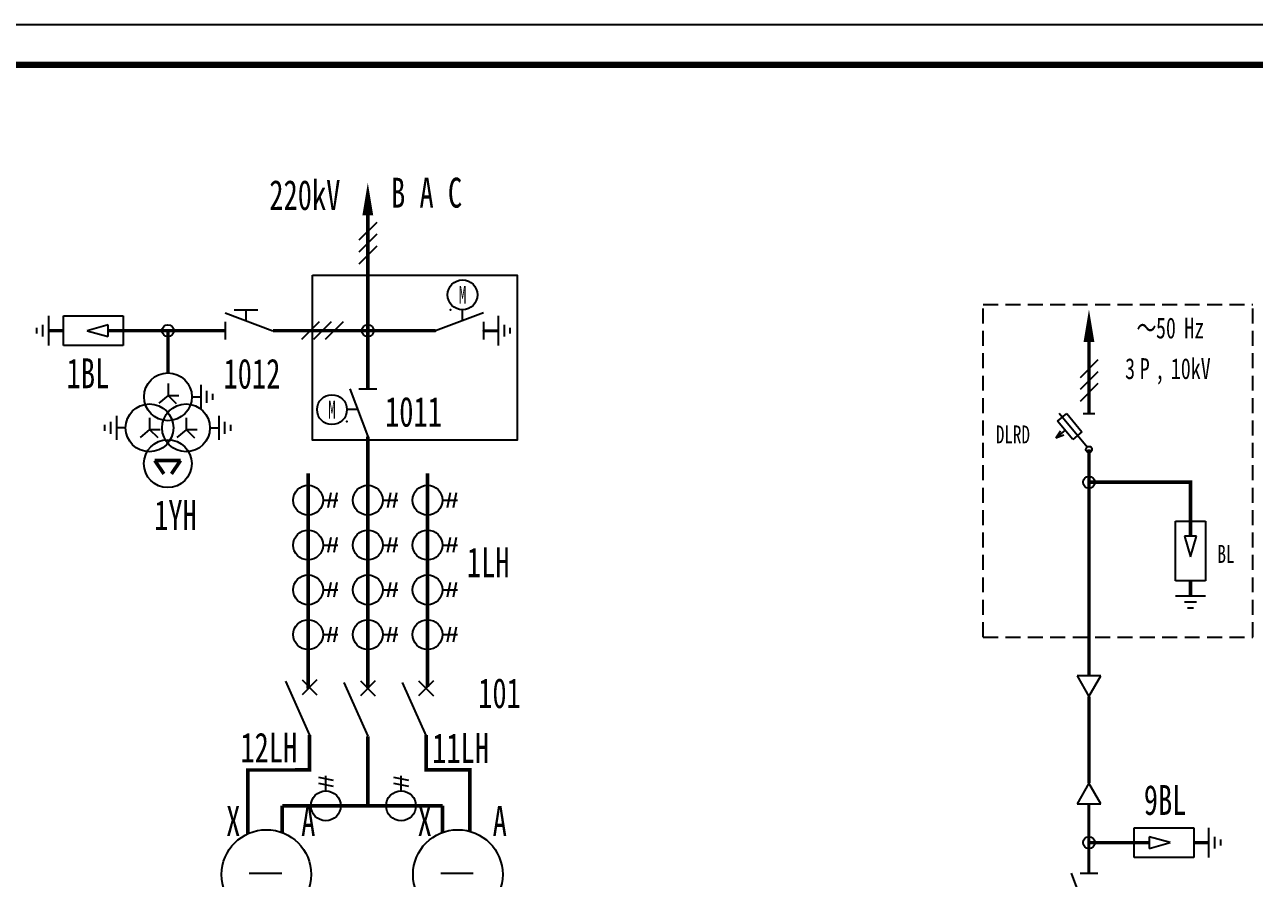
# Model space of a CAD drawing. Header units: millimetres. Extents: x 10667 to 23854, y -3427 to -2899.
# Drawn here: x 11834.8 to 12040.7, y -3041.7 to -2898.8 of the extents above; entities that cross this region are included whole.
import ezdxf
from ezdxf.enums import TextEntityAlignment as Align

# ---------------------------------------------------------------- set-up
doc = ezdxf.new("R2010")
doc.units = ezdxf.units.MM
doc.header["$LTSCALE"] = 10
doc.linetypes.add('DASHED', pattern=[11, 5, 0.5, 5, 0.5])
doc.linetypes.add('HIDDEN', pattern=[0.375, 0.25, -0.125])
for name, color, linetype in [('3', 3, 'Continuous'), ('4', 1, 'Continuous'), ('BLOCK', 3, 'Continuous'), ('BOX', 7, 'Continuous'), ('LINE', 7, 'Continuous'), ('TEXT', 2, 'Continuous'), ('设    备', 3, 'Continuous'), ('设备编号', 2, 'Continuous'), ('连 接 线', 1, 'Continuous')]:
    doc.layers.add(name, color=color, linetype=linetype)
doc.layers.add('5', color=5, linetype='Continuous', lineweight=50)
doc.styles.add('HZ', font='SimSun.ttf', dxfattribs={"width": 0.7})
doc.styles.add('ITALIC', font='NSimSun.ttf', dxfattribs={"width": 0.7})

# ---------------------------------------------------------------- blocks, each defined once
blk = doc.blocks.new('$JT')
at = {"color": 3}
blk.add_lwpolyline([(0, 0, 1.8, 0, 0), (0, 5.41, 0, 0, 0)], format="xyseb", dxfattribs=at)
blk = doc.blocks.new('$110DLQ')
at = {"layer": 'BLOCK', "color": 3}
for p, q in [((-4, 1), (0, -8)), ((1.25, 1.25), (-1.25, -1.25)), ((-1.25, 1.25), (1.25, -1.25))]:
    blk.add_line(p, q, dxfattribs=at)
blk = doc.blocks.new('$LH')
at = {"color": 3}
for p, q in [((3.79, 1.25), (3.29, -1.25)), ((4.79, 1.25), (4.29, -1.25)), ((2.5, 0), (5, 0))]:
    blk.add_line(p, q, dxfattribs=at)
blk.add_circle((0, 0), 2.5, dxfattribs=at)
blk = doc.blocks.new('$3XB')
at = {"layer": 'BLOCK'}
for p, q in [((1.5, 3.5), (-1.5, 0.5)), ((1.5, 1.5), (-1.5, -1.5)), ((1.5, -0.5), (-1.5, -3.5))]:
    blk.add_line(p, q, dxfattribs=at)
blk = doc.blocks.new('$SGK1')
at = {"layer": 'BLOCK'}
for p, q in [((-3, 0), (0, -8)), ((-1.5, 0), (1.5, 0))]:
    blk.add_line(p, q, dxfattribs=at)
at = {"layer": 'TEXT', "color": 3}
for p, q in [((-3.5, -1.5), (-3.5, -5.5)), ((-1.6875, -3.5), (-3.5, -3.5))]:
    blk.add_line(p, q, dxfattribs=at)

msp = doc.modelspace()

# ---------------------------------------------------------------- linework, layer by layer
at = {"color": 3}
for centre in [(11875.25, -3041.03), (11907.31, -3041.03)]:
    msp.add_circle(centre, 7.5, dxfattribs=at)
at = {"layer": '3', "linetype": 'HIDDEN'}
for p, q in [((11995.25, -2945.62), (12040.43, -2945.62)), ((11995.25, -3001.29), (11995.25, -2945.62)), ((12040.43, -3001.29), (12040.43, -2945.62)), ((11995.25, -3001.29), (12040.43, -3001.29))]:
    msp.add_line(p, q, dxfattribs=at)
at = {"layer": '4', "color": 2}
msp.add_lwpolyline([(10666.54, -2898.77), (23853.86, -2898.77), (23853.86, -3426.84), (10666.54, -3426.84)], close=True, dxfattribs=at)
at = {"layer": '5', "color": 2}
for p, q in [((11856.59, -2971.73), (11858.07, -2973.98)), ((11856.59, -2971.73), (11860.86, -2971.73)), ((11860.86, -2971.73), (11859.39, -2973.98))]:
    msp.add_line(p, q, dxfattribs=at)
at = {"layer": 'BOX', "const_width": 1.05}
msp.add_lwpolyline([(10677.66, -2905.48), (23845.41, -2905.48), (23845.41, -3422.56), (10677.66, -3422.56)], close=True, dxfattribs=at)
at = {"layer": '设    备', "color": 3}
for p, q in [((11838.77, -2947.5), (11838.77, -2952.5)), ((11841.27, -2947.5), (11851.27, -2947.5)), ((11841.27, -2952.5), (11841.27, -2947.5)), ((11851.27, -2947.5), (11851.27, -2952.5)), ((11908.09, -2948.31), (11908.09, -2946.5)), ((11914.09, -2952.5), (11914.09, -2947.5)), ((11836.77, -2949.5), (11836.77, -2950.5)), ((11837.77, -2949), (11837.77, -2951)), ((11848.77, -2949), (11845.27, -2950)), ((11845.27, -2950), (11848.77, -2951)), ((11848.77, -2951), (11848.77, -2949)), ((11915.09, -2951), (11915.09, -2949)), ((11916.09, -2950.5), (11916.09, -2949.5)), ((11851.27, -2952.5), (11841.27, -2952.5)), ((11864.27, -2959.07), (11864.27, -2963.07)), ((11865.27, -2962.07), (11865.27, -2960.07)), ((11850.18, -2964.27), (11850.18, -2968.27)), ((11867.3, -2964.27), (11867.3, -2968.27)), ((11890.54, -2963.22), (11888.73, -2963.22)), ((12007.71, -2965.14), (12009.26, -2963.86)), ((12012.65, -2969.49), (12007.97, -2963.87)), ((12009.26, -2963.86), (12011.8, -2966.95)), ((12011.97, -2963.87), (12013.97, -2963.87)), ((11849.18, -2967.27), (11849.18, -2965.27)), ((11868.3, -2967.27), (11868.3, -2965.27)), ((12008.98, -2966.68), (12007.44, -2967.95)), ((12007.44, -2967.95), (12008.22, -2966.75)), ((12010.25, -2968.22), (12007.71, -2965.14)), ((12011.8, -2966.95), (12010.25, -2968.22)), ((12007.44, -2967.95), (12008.77, -2967.42)), ((12027.47, -2981.88), (12032.47, -2981.88)), ((12027.47, -2991.88), (12027.47, -2981.88)), ((12032.47, -2981.88), (12032.47, -2991.88)), ((12028.97, -2984.38), (12029.97, -2987.88)), ((12030.97, -2984.38), (12028.97, -2984.38)), ((12029.97, -2987.88), (12030.97, -2984.38)), ((12032.47, -2991.88), (12027.47, -2991.88)), ((12027.47, -2994.38), (12032.47, -2994.38)), ((12028.97, -2995.38), (12030.97, -2995.38)), ((12029.47, -2996.38), (12030.47, -2996.38)), ((12020.55, -3033.2), (12030.55, -3033.2)), ((12020.55, -3038.2), (12020.55, -3033.2)), ((12026.55, -3035.7), (12023.05, -3034.7)), ((12023.05, -3034.7), (12023.05, -3036.7)), ((12030.55, -3033.2), (12030.55, -3038.2)), ((12033.05, -3038.2), (12033.05, -3033.2)), ((12034.05, -3036.7), (12034.05, -3034.7)), ((12023.05, -3036.7), (12026.55, -3035.7)), ((12035.05, -3036.2), (12035.05, -3035.2)), ((12030.55, -3038.2), (12020.55, -3038.2))]:
    msp.add_line(p, q, dxfattribs=at)
at = {"layer": '设    备'}
for p, q in [((11911.59, -2947), (11903.59, -2950)), ((11911.59, -2948.5), (11911.59, -2951.5)), ((11858.79, -2958.87), (11858.79, -2960.83)), ((11858.79, -2960.83), (11860.61, -2960.83)), ((11858.79, -2960.83), (11860.17, -2962.19)), ((11866.27, -2961.57), (11866.27, -2960.57)), ((11889.23, -2959.72), (11892.23, -2967.72)), ((11890.73, -2959.72), (11893.73, -2959.72)), ((11858.79, -2960.85), (11857.22, -2962.15)), ((11862.77, -2961.07), (11864.27, -2961.07)), ((11855.67, -2964.58), (11855.67, -2966.53)), ((11861.82, -2964.6), (11861.82, -2966.56)), ((11848.18, -2966.77), (11848.18, -2965.77)), ((11851.68, -2966.27), (11850.18, -2966.27)), ((11855.67, -2966.56), (11854.09, -2967.86)), ((11855.67, -2966.53), (11857.05, -2967.9)), ((11855.67, -2966.56), (11857.49, -2966.56)), ((11861.82, -2966.58), (11860.24, -2967.88)), ((11861.82, -2966.56), (11863.2, -2967.92)), ((11861.82, -2966.56), (11863.64, -2966.56)), ((11865.8, -2966.27), (11867.3, -2966.27)), ((11869.3, -2966.77), (11869.3, -2965.77)), ((12009.97, -3040.81), (12012.97, -3048.81)), ((12011.47, -3040.81), (12014.47, -3040.81))]:
    msp.add_line(p, q, dxfattribs=at)
at = {"layer": '设    备', "color": 3}
for points, const_width in [([(11841.27, -2950), (11838.77, -2950)], 0.6), ([(11848.77, -2950), (11851.27, -2950)], 0.6), ([(11911.59, -2950), (11914.09, -2950)], 0.5), ([(12029.97, -2984.38), (12029.97, -2981.88)], 0.6), ([(12029.97, -2991.88), (12029.97, -2994.38)], 0.6), ([(12023.05, -3035.7), (12020.55, -3035.7)], 0.6), ([(12030.55, -3035.7), (12033.05, -3035.7)], 0.6)]:
    msp.add_lwpolyline(points, dxfattribs=dict(at, const_width=const_width))
at = {"layer": '设    备'}
for centre, radius in [((11908.09, -2944), 2.5), ((11858.77, -2961.07), 4), ((11886.23, -2963.22), 2.5), ((11855.68, -2966.27), 4), ((11861.8, -2966.27), 4), ((11858.74, -2972.26), 4), ((12012.97, -2969.87), 0.5)]:
    msp.add_circle(centre, radius, dxfattribs=at)
at = {"layer": '设    备', "color": 4}
for p in [(11906.1, -2946.5), (11888.73, -2965.21)]:
    msp.add_point(p, dxfattribs=at)
at = {"layer": '设    备'}
for p in [(11903.59, -2950), (11911.59, -2950), (11892.23, -2959.72), (11892.23, -2967.72)]:
    msp.add_point(p, dxfattribs=at)
at = {"layer": '连 接 线', "color": 3}
for p, q in [((12014.47, -2954.87), (12011.47, -2957.87)), ((12014.47, -2956.87), (12011.47, -2959.87)), ((12014.47, -2958.87), (12011.47, -2961.87)), ((12010.97, -3007.79), (12012.97, -3011.26)), ((12014.97, -3007.79), (12010.97, -3007.79)), ((12012.97, -3011.26), (12014.97, -3007.79)), ((12012.97, -3025.74), (12010.97, -3029.21)), ((12014.97, -3029.21), (12012.97, -3025.74)), ((12010.97, -3029.21), (12014.97, -3029.21)), ((11872.37, -3040.83), (11877.81, -3040.83)), ((11904.43, -3040.83), (11909.87, -3040.83))]:
    msp.add_line(p, q, dxfattribs=at)
at = {"layer": '连 接 线', "const_width": 0.6}
for points in [[(11892.23, -2959.72), (11892.23, -2930.67)], [(11851.27, -2950), (11857.13, -2950)], [(11857.13, -2950), (11868.34, -2950), (11868.34, -2950)], [(11858.77, -2957.07), (11858.77, -2950)], [(11876.34, -2950), (11903.59, -2950)], [(11876.34, -2950), (11892.23, -2950)], [(11892.23, -2973.88), (11892.23, -2967.72)], [(11892.23, -3009.88), (11892.23, -3005.38)], [(11872.14, -3034.21), (11872.14, -3023.54), (11882.47, -3023.53), (11882.47, -3017.69)], [(11892.23, -3029.53), (11892.23, -3017.88)], [(11909.3, -3033.8), (11909.3, -3023.53), (11901.98, -3023.53), (11901.98, -3017.69)], [(11877.91, -3029.53), (11877.91, -3034.02)], [(11892.23, -3029.53), (11877.91, -3029.53)], [(11892.23, -3029.53), (11904.75, -3029.53)], [(11904.75, -3029.53), (11904.75, -3033.98)], [(12012.97, -3035.7), (12020.54, -3035.7)]]:
    msp.add_lwpolyline(points, dxfattribs=at)
at = {"layer": '连 接 线', "color": 3, "linetype": 'DASHED'}
msp.add_lwpolyline([(11882.99, -2940.72), (11917.25, -2940.72), (11917.25, -2968.35), (11882.99, -2968.35)], close=True, dxfattribs=at)
at = {"layer": '连 接 线', "color": 0, "linetype": 'DASHED', "const_width": 0.6}
for points in [[(12012.97, -2951.37), (12012.97, -2963.87)], [(12012.97, -2969.87), (12012.97, -3007.79)], [(12012.97, -2975.37), (12029.97, -2975.37), (12029.97, -2981.87)], [(12012.97, -3011.26), (12012.97, -3025.71)]]:
    msp.add_lwpolyline(points, dxfattribs=at)
at = {"layer": '连 接 线', "color": 3, "const_width": 0.6}
for points in [[(11882.23, -2973.88), (11882.23, -3009.93)], [(11892.23, -2973.88), (11892.23, -3005.38)], [(11902.23, -2973.88), (11902.23, -3009.63)]]:
    msp.add_lwpolyline(points, dxfattribs=at)
at = {"layer": '连 接 线', "color": 1, "const_width": 0.5}
msp.add_lwpolyline([(12012.97, -3029.21), (12012.97, -3040.81)], dxfattribs=at)
at = {"layer": '连 接 线', "color": 3}
for centre in [(11858.77, -2950), (11892.23, -2950), (12012.97, -3035.7)]:
    msp.add_circle(centre, 1, dxfattribs=at)
at = {"layer": '连 接 线', "color": 0, "linetype": 'DASHED'}
msp.add_circle((12012.97, -2975.37), 1, dxfattribs=at)

# ---------------------------------------------------------------- block references
at = {"layer": 'LINE'}
for name, p in [('$3XB', (11892.23, -2935.37)), ('$110DLQ', (11882.47, -3009.69)), ('$110DLQ', (11892.23, -3009.88)), ('$110DLQ', (11901.98, -3009.88))]:
    msp.add_blockref(name, p, dxfattribs=at)
at = {"layer": 'LINE', "xscale": -1}
for name, p, rotation in [('$SGK1', (11868.34, -2950), 90), ('$3XB', (11884.61, -2950), 270)]:
    msp.add_blockref(name, p, dxfattribs=dict(at, rotation=rotation))
at = {"layer": '设    备'}
for p in [(11882.23, -2978.38), (11892.23, -2978.38), (11902.23, -2978.38), (11882.23, -2985.88), (11892.23, -2985.88), (11902.23, -2985.88), (11882.23, -2993.38), (11892.23, -2993.38), (11902.23, -2993.38), (11882.23, -3000.88), (11892.23, -3000.88), (11902.23, -3000.88)]:
    msp.add_blockref('$LH', p, dxfattribs=at)
at = {"layer": '设    备', "rotation": 90}
for p in [(11885.2, -3029.53), (11897.79, -3029.53)]:
    msp.add_blockref('$LH', p, dxfattribs=at)
at = {"layer": '连 接 线', "color": 3}
msp.add_blockref('$JT', (11892.23, -2930.67), dxfattribs=at)
at = {"layer": '连 接 线', "color": 3, "linetype": 'DASHED'}
msp.add_blockref('$JT', (12012.97, -2951.87), dxfattribs=at)

# ---------------------------------------------------------------- texts
at = {"layer": '3', "color": 3, "style": 'ITALIC', "width": 0.7}
for s, p in [('50', (12024.19, -2951.3)), ('Hz', (12028.92, -2951.3)), ('～', (12020.92, -2951.3)), ('3', (12019.02, -2958.1)), ('P', (12021.48, -2958.1)), ('10kV', (12026.68, -2958.1))]:
    msp.add_text(s, height=3.5, dxfattribs=at).set_placement(p)
at = {"layer": '3', "color": 7, "style": 'ITALIC', "width": 0.7}
msp.add_text(',', height=3.5, dxfattribs=at).set_placement((12024, -2958.1))
at = {"layer": '设    备', "style": 'HZ', "width": 0.62}
for p in [(11908.09, -2944), (11886.23, -2963.22)]:
    msp.add_text('M', height=3, dxfattribs=at).set_placement(p, align=Align.MIDDLE)
at = {"layer": '设备编号', "color": 6, "style": 'HZ', "width": 0.7}
for s, p in [('220kV', (11881.69, -2929.79)), ('B A C', (11902.07, -2929.4))]:
    msp.add_text(s, height=5, dxfattribs=at).set_placement(p, align=Align.CENTER)
for s, p in [('1BL', (11841.8, -2959.63)), ('1012', (11868.07, -2959.69)), ('1011', (11895.11, -2966.07)), ('1YH', (11856.45, -2983.36)), ('1LH', (11908.81, -2991.27)), ('101', (11910.71, -3013.17)), ('12LH', (11870.89, -3022.28)), ('11LH', (11903.01, -3022.37)), ('9BL', (12022.15, -3031.05)), ('X', (11868.51, -3034.57)), ('A', (11881.07, -3034.57)), ('X', (11900.57, -3034.57)), ('A', (11913.13, -3034.57))]:
    msp.add_text(s, height=5, dxfattribs=at).set_placement(p)
at = {"layer": '设备编号', "color": 6, "linetype": 'DASHED', "style": 'HZ', "width": 0.7}
msp.add_text('DLRD', height=3, dxfattribs=at).set_placement((11997.38, -2968.87))
msp.add_text('BL', height=3, dxfattribs=at).set_placement((12037.34, -2988.87), align=Align.RIGHT)

doc.saveas('drawing.dxf')
